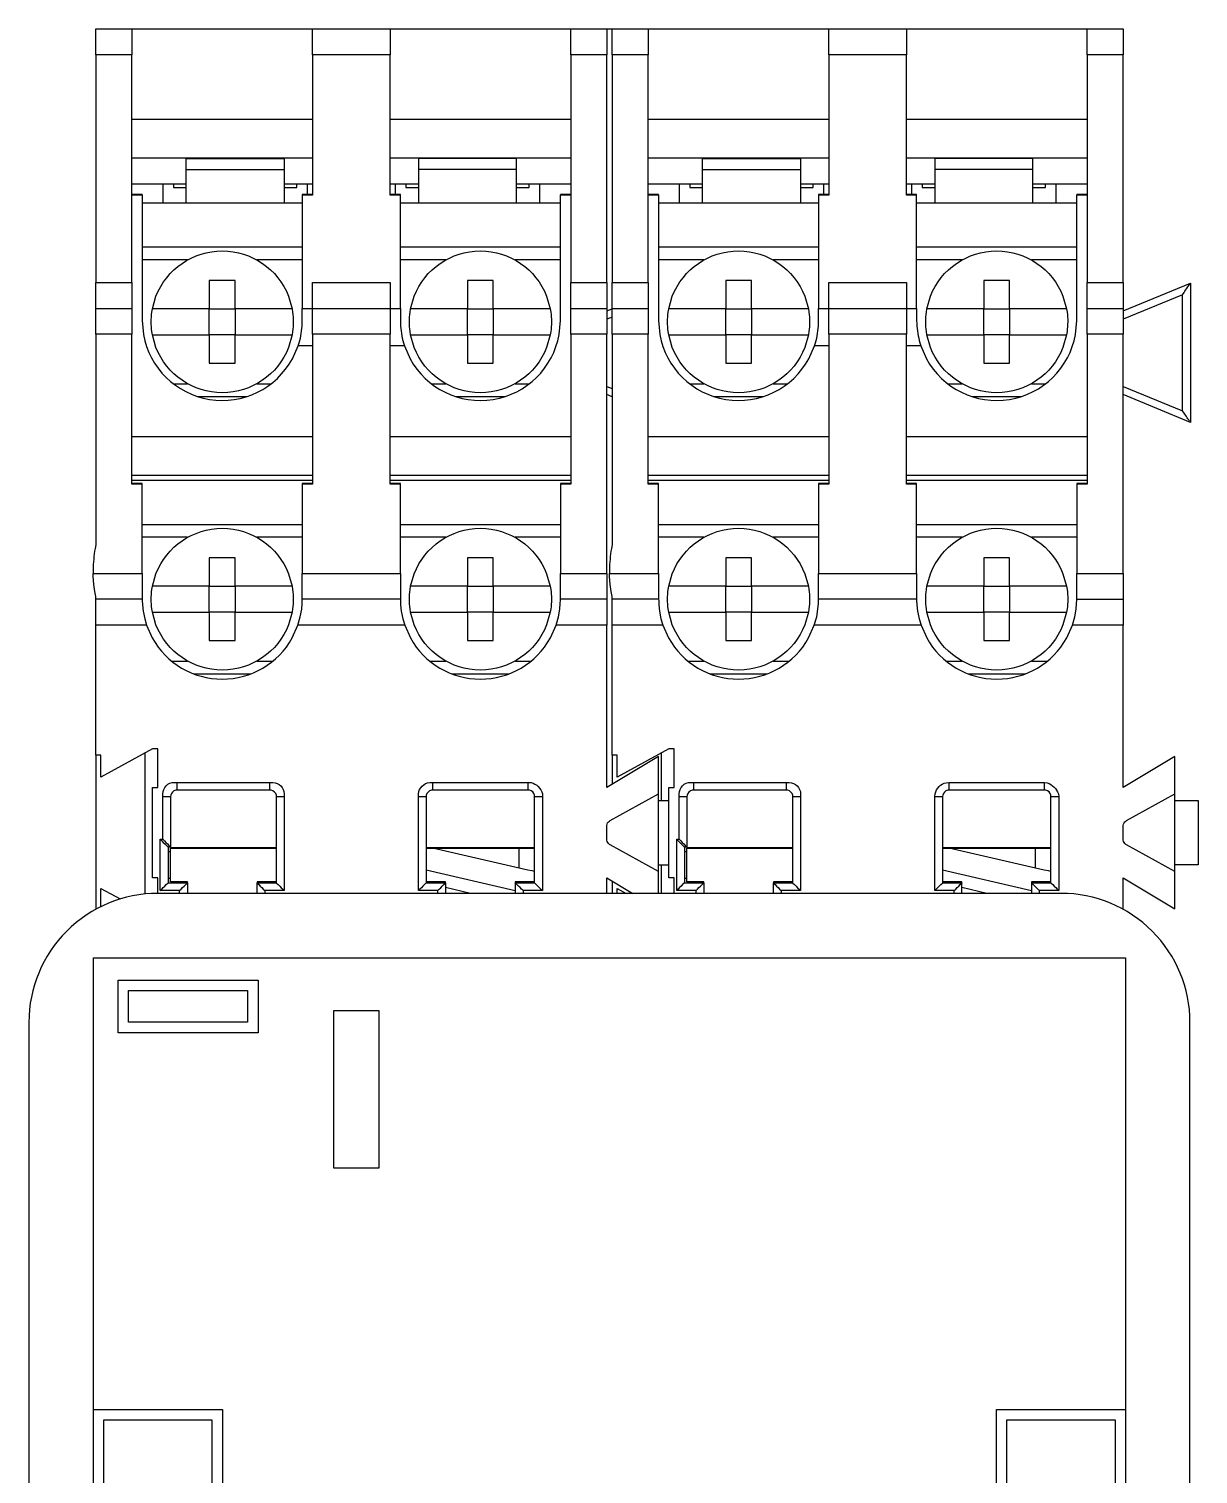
# Model space of a CAD drawing. Header units: millimetres. Extents: x -0.3 to 4.3, y -11.2 to 9.1.
# Drawn here: x -0.26 to 4.27, y -5.6 to 0 of the extents above; entities that cross this region are included whole.
import ezdxf

# ---------------------------------------------------------------- set-up
doc = ezdxf.new("R2010")
doc.units = ezdxf.units.MM

# ---------------------------------------------------------------- blocks, each defined once
blk = doc.blocks.new('RELÉ BF4')
blk.add_lwpolyline([(32.9187, 6.0407, 0.414214), (32.4187, 6.5407), (28.9187, 6.5407, 0.414214), (28.4187, 6.0407), (28.4187, 2.5407, 0.414214), (28.9187, 2.0407), (32.4187, 2.0407, 0.414214), (32.9187, 2.5407)], format="xyb", close=True)
for points in [[(28.6687, 6.2907), (32.6687, 6.2907), (32.6687, 2.2907), (28.6687, 2.2907)], [(28.7642, 6.2046), (29.3068, 6.2046), (29.3068, 6.0008), (28.7642, 6.0008)], [(28.8047, 6.1641), (29.2663, 6.1641), (29.2663, 6.0413), (28.8047, 6.0413)], [(29.6006, 6.0872), (29.7745, 6.0872), (29.7745, 5.4758), (29.6006, 5.4758)], [(29.1687, 4.0407), (28.6687, 4.0407), (28.6687, 4.5407), (29.1687, 4.5407)], [(32.6687, 4.0407), (32.1687, 4.0407), (32.1687, 4.5407), (32.6687, 4.5407)], [(29.1282, 4.0812), (28.7092, 4.0812), (28.7092, 4.5002), (29.1282, 4.5002)], [(32.6282, 4.0812), (32.2092, 4.0812), (32.2092, 4.5002), (32.6282, 4.5002)], [(29.3167, 2.2907), (28.6687, 2.2907), (28.6687, 2.9387), (29.3167, 2.9387)]]:
    blk.add_lwpolyline(points, close=True)

msp = doc.modelspace()

# ---------------------------------------------------------------- linework, layer by layer
for points in [[(0, -0.1001), (0, -0.0806), (0, -0.0019), (0, 0), (0.1402, 0), (0.1402, -0.0019), (0.1402, -0.0806), (0.1402, -0.1001)], [(0.1402, 0), (3.8422, 0)], [(0.8406, -0.1001), (0.8406, -0.0806), (0.8406, -0.0019), (0.8406, 0), (1.1408, 0), (1.1408, -0.0019), (1.1408, -0.0806), (1.1408, -0.1001)], [(1.8409, -0.1001), (1.8409, -0.0806), (1.8409, -0.0019), (1.8409, 0), (1.9814, 0), (1.9814, -0.0019), (1.9814, -0.0806), (1.9814, -0.1001)], [(2.0013, -0.1001), (2.0013, -0.0806), (2.0013, -0.0019), (2.0013, 0), (2.1411, 0), (2.1411, -0.0019), (2.1411, -0.0806), (2.1411, -0.1001)], [(2.8417, -0.1001), (2.8417, -0.0806), (2.8417, -0.0019), (2.8417, 0), (3.1421, 0), (3.1421, -0.0019), (3.1421, -0.0806), (3.1421, -0.1001)], [(3.8422, -0.1001), (3.8422, -0.0806), (3.8422, -0.0019), (3.8422, 0), (3.9822, 0), (3.9822, -0.0019), (3.9822, -0.0806), (3.9822, -0.1001)], [(0.1402, -0.983), (0.1402, -0.1001), (0, -0.1001), (0, -0.983)], [(1.9814, -0.983), (1.9814, -0.1001), (1.8409, -0.1001), (1.8409, -0.983)], [(2.1411, -0.983), (2.1411, -0.1001), (2.0013, -0.1001), (2.0013, -0.983)], [(3.9822, -0.983), (3.9822, -0.1001), (3.8422, -0.1001), (3.8422, -0.983)], [(0.1402, -0.35), (0.8406, -0.35)], [(1.1408, -0.35), (1.8409, -0.35)], [(2.1411, -0.35), (2.8417, -0.35)], [(3.1421, -0.35), (3.8422, -0.35)], [(0.1402, -0.5), (0.8406, -0.5)], [(0.3502, -0.5019), (0.3502, -0.5)], [(0.3502, -0.545), (0.3502, -0.5019), (0.7308, -0.5019), (0.7308, -0.545)], [(0.7308, -0.5019), (0.7308, -0.5)], [(1.1408, -0.5), (1.8409, -0.5)], [(1.251, -0.5019), (1.251, -0.5)], [(1.6312, -0.545), (1.6312, -0.5019), (1.251, -0.5019), (1.251, -0.545)], [(1.6312, -0.5019), (1.6312, -0.5)], [(2.1411, -0.5), (2.8417, -0.5)], [(2.3517, -0.5019), (2.3517, -0.5)], [(2.3517, -0.545), (2.3517, -0.5019), (2.7319, -0.5019), (2.7319, -0.545)], [(2.7319, -0.5019), (2.7319, -0.5)], [(3.1421, -0.5), (3.8422, -0.5)], [(3.2521, -0.5019), (3.2521, -0.5)], [(3.6323, -0.545), (3.6323, -0.5019), (3.2521, -0.5019), (3.2521, -0.545)], [(3.6323, -0.5019), (3.6323, -0.5)], [(0.3502, -0.6749), (0.3502, -0.545), (0.7308, -0.545), (0.7308, -0.6749)], [(1.6312, -0.6749), (1.6312, -0.545), (1.251, -0.545), (1.251, -0.6749)], [(2.3517, -0.6749), (2.3517, -0.545), (2.7319, -0.545), (2.7319, -0.6749)], [(3.6323, -0.6749), (3.6323, -0.545), (3.2521, -0.545), (3.2521, -0.6749)], [(0.1402, -0.6001), (0.3502, -0.6001)], [(0.2603, -0.6001), (0.2603, -0.6749)], [(0.3017, -0.6001), (0.3017, -0.6142), (0.3502, -0.6142)], [(0.7308, -0.6142), (0.7792, -0.6142), (0.7792, -0.6001)], [(0.7308, -0.6001), (0.8406, -0.6001)], [(0.8206, -0.6412), (0.8206, -0.6001)], [(1.1408, -0.6001), (1.251, -0.6001)], [(1.1607, -0.6001), (1.1607, -0.6412)], [(1.2019, -0.6001), (1.2019, -0.6142), (1.251, -0.6142)], [(1.6312, -0.6142), (1.6799, -0.6142), (1.6799, -0.6001)], [(1.6312, -0.6001), (1.8409, -0.6001)], [(1.721, -0.6749), (1.721, -0.6001)], [(2.1411, -0.6001), (2.3517, -0.6001)], [(2.2614, -0.6001), (2.2614, -0.6749)], [(2.3028, -0.6001), (2.3028, -0.6142), (2.3517, -0.6142)], [(2.7319, -0.6142), (2.7805, -0.6142), (2.7805, -0.6001)], [(2.7319, -0.6001), (2.8417, -0.6001)], [(2.8219, -0.6412), (2.8219, -0.6001)], [(3.1421, -0.6001), (3.2521, -0.6001)], [(3.162, -0.6001), (3.162, -0.6412)], [(3.2034, -0.6001), (3.2034, -0.6142), (3.2521, -0.6142)], [(3.6323, -0.6142), (3.6812, -0.6142), (3.6812, -0.6001)], [(3.6323, -0.6001), (3.8422, -0.6001)], [(3.7221, -0.6749), (3.7221, -0.6001)], [(0.1803, -0.6436), (0.1803, -0.6418), (0.1402, -0.6406)], [(0.8406, -0.6406), (0.8005, -0.6418), (0.8005, -0.6448)], [(1.1809, -0.6448), (1.1809, -0.6418), (1.1408, -0.6406)], [(1.8409, -0.6406), (1.8012, -0.6418), (1.8012, -0.6436)], [(2.1814, -0.6436), (2.1814, -0.6418), (2.1411, -0.6406)], [(2.8417, -0.6406), (2.8018, -0.6418), (2.8018, -0.6448)], [(3.1818, -0.6448), (3.1818, -0.6418), (3.1421, -0.6406)], [(3.8422, -0.6406), (3.8027, -0.6418), (3.8027, -0.6436)], [(0.8005, -0.6749), (0.1803, -0.6749)], [(1.8012, -0.6749), (1.1809, -0.6749)], [(2.8018, -0.6749), (2.1814, -0.6749)], [(3.8027, -0.6749), (3.1818, -0.6749)], [(0.1803, -0.845), (0.8005, -0.845)], [(0.356, -0.8952), (0.1803, -0.8952)], [(0.8005, -0.8952), (0.6249, -0.8952)], [(1.1809, -0.845), (1.8012, -0.845)], [(1.3567, -0.8952), (1.1809, -0.8952)], [(1.8012, -0.8952), (1.6254, -0.8952)], [(2.1814, -0.845), (2.8018, -0.845)], [(2.3573, -0.8952), (2.1814, -0.8952)], [(2.8018, -0.8952), (2.6259, -0.8952)], [(3.1818, -0.845), (3.8027, -0.845)], [(3.3578, -0.8952), (3.1818, -0.8952)], [(3.8027, -0.8952), (3.6265, -0.8952)], [(0, -1.0829), (0, -1.0812), (0, -1.0025), (0, -0.983), (0.1402, -0.983), (0.1402, -1.0025), (0.1402, -1.0812), (0.1402, -1.0829)], [(1.8409, -1.0829), (1.8409, -1.0812), (1.8409, -1.0025), (1.8409, -0.983), (1.9814, -0.983), (1.9814, -1.0025), (1.9814, -1.0812), (1.9814, -1.0829)], [(2.0013, -1.0829), (2.0013, -1.0812), (2.0013, -1.0025), (2.0013, -0.983), (2.1411, -0.983), (2.1411, -1.0025), (2.1411, -1.0812), (2.1411, -1.0829)], [(3.8422, -1.0829), (3.8422, -1.0812), (3.8422, -1.0025), (3.8422, -0.983), (3.9822, -0.983), (3.9822, -1.0025), (3.9822, -1.0812), (3.9822, -1.0829)], [(3.9822, -1.093), (4.2426, -0.9849)], [(4.2125, -1.0302), (3.9822, -1.1253)], [(0, -1.183), (0, -1.1635), (0, -1.085), (0, -1.0829), (0.1402, -1.0829), (0.1402, -1.085), (0.1402, -1.1635), (0.1402, -1.183)], [(0.2176, -1.0975), (0.2198, -1.085)], [(0.7614, -1.085), (0.7627, -1.0975)], [(0.8406, -1.183), (0.8406, -1.1635), (0.8406, -1.085), (0.8406, -1.0829), (1.1408, -1.0829), (1.1408, -1.085), (1.1408, -1.1635), (1.1408, -1.183)], [(1.2184, -1.0975), (1.2203, -1.085)], [(1.7614, -1.085), (1.7635, -1.0975)], [(1.8409, -1.183), (1.8409, -1.1635), (1.8409, -1.085), (1.8409, -1.0829), (1.9814, -1.0829), (1.9814, -1.085), (1.9814, -1.1635), (1.9814, -1.183)], [(1.9814, -1.093), (2.0013, -1.0844)], [(2.0013, -1.117), (1.9814, -1.1253)], [(2.0013, -1.183), (2.0013, -1.1635), (2.0013, -1.085), (2.0013, -1.0829), (2.1411, -1.0829), (2.1411, -1.085), (2.1411, -1.1635), (2.1411, -1.183)], [(2.2187, -1.0975), (2.2209, -1.085)], [(2.7621, -1.085), (2.764, -1.0975)], [(2.8417, -1.183), (2.8417, -1.1635), (2.8417, -1.085), (2.8417, -1.0829), (3.1421, -1.0829), (3.1421, -1.085), (3.1421, -1.1635), (3.1421, -1.183)], [(3.1818, -1.0829), (3.1818, -1.1298)], [(3.2195, -1.0975), (3.2216, -1.085)], [(3.7627, -1.085), (3.7646, -1.0975)], [(3.8422, -1.183), (3.8422, -1.1635), (3.8422, -1.085), (3.8422, -1.0829), (3.9822, -1.0829), (3.9822, -1.085), (3.9822, -1.1635), (3.9822, -1.183)], [(0.2198, -1.1849), (0.2176, -1.1729)], [(0.7627, -1.1729), (0.7614, -1.1849)], [(1.2203, -1.1849), (1.2184, -1.1729)], [(1.7635, -1.1729), (1.7614, -1.1849)], [(2.2209, -1.1849), (2.2187, -1.1729)], [(2.764, -1.1729), (2.7621, -1.1849)], [(3.1818, -1.1298), (3.1822, -1.1427)], [(3.2216, -1.1849), (3.2195, -1.1729)], [(3.7646, -1.1729), (3.7627, -1.1849)], [(1.8409, -1.183), (1.8409, -1.7639)], [(1.9814, -1.183), (1.8409, -1.183)], [(1.9814, -2.11), (1.9814, -1.183)], [(2.0013, -1.183), (2.0013, -1.9999)], [(2.1411, -1.183), (2.0013, -1.183)], [(2.1411, -1.7639), (2.1411, -1.183)], [(3.1981, -1.228), (3.1421, -1.228)], [(3.1944, -1.216), (3.1981, -1.228)], [(0.3002, -1.375), (0.356, -1.375)], [(0.6249, -1.375), (0.6802, -1.375)], [(1.301, -1.375), (1.3567, -1.375)], [(1.6254, -1.375), (1.6809, -1.375)], [(1.9814, -1.3851), (2.0013, -1.3932)], [(2.3013, -1.375), (2.3573, -1.375)], [(2.6259, -1.375), (2.6819, -1.375)], [(3.3025, -1.375), (3.3578, -1.375)], [(3.6265, -1.375), (3.682, -1.375)], [(3.9822, -1.3851), (4.2125, -1.4802)], [(0.5856, -1.4253), (0.395, -1.4253)], [(1.5862, -1.4253), (1.396, -1.4253)], [(2.0013, -1.4256), (1.9814, -1.4172)], [(2.5869, -1.4253), (2.3959, -1.4253)], [(3.5872, -1.4253), (3.397, -1.4253)], [(4.2426, -1.525), (3.9822, -1.4172)], [(0.1402, -1.5801), (0.8406, -1.5801)], [(1.1408, -1.5801), (1.8409, -1.5801)], [(2.1411, -1.5801), (2.8417, -1.5801)], [(3.1421, -1.5801), (3.8422, -1.5801)], [(0.1402, -1.7299), (0.8406, -1.7299)], [(1.1408, -1.7299), (1.8409, -1.7299)], [(2.1411, -1.7299), (2.8417, -1.7299)], [(3.1421, -1.7299), (3.8422, -1.7299)], [(0.8406, -1.7502), (0.1402, -1.7502)], [(0.1803, -1.7639), (0.1803, -1.762), (0.1402, -1.7609)], [(0.8406, -1.7609), (0.8005, -1.762), (0.8005, -1.7639)], [(1.8409, -1.7502), (1.1408, -1.7502)], [(1.1809, -1.7639), (1.1809, -1.762), (1.1408, -1.7609)], [(1.8409, -1.7609), (1.8012, -1.762), (1.8012, -1.7639)], [(1.8409, -1.7639), (1.8012, -1.7639)], [(1.8012, -1.7639), (1.8012, -2.11)], [(2.8417, -1.7502), (2.1411, -1.7502)], [(2.1814, -1.7639), (2.1814, -1.762), (2.1411, -1.7609)], [(2.1814, -1.7639), (2.1411, -1.7639)], [(2.1814, -2.11), (2.1814, -1.7639)], [(2.8417, -1.7609), (2.8018, -1.762), (2.8018, -1.7639)], [(3.8422, -1.7502), (3.1421, -1.7502)], [(3.1818, -1.7639), (3.1818, -1.762), (3.1421, -1.7609)], [(3.8422, -1.7609), (3.8027, -1.762), (3.8027, -1.7639)], [(0.1803, -1.92), (0.8005, -1.92)], [(1.1809, -1.92), (1.8012, -1.92)], [(2.1814, -1.92), (2.8018, -1.92)], [(3.1818, -1.92), (3.8027, -1.92)], [(0.356, -1.9701), (0.1803, -1.9701)], [(0.8005, -1.9701), (0.6249, -1.9701)], [(1.3567, -1.9701), (1.1809, -1.9701)], [(1.8012, -1.9701), (1.6254, -1.9701)], [(2.0013, -1.9999), (1.9987, -2.0138)], [(2.3573, -1.9701), (2.1814, -1.9701)], [(2.8018, -1.9701), (2.6259, -1.9701)], [(3.3578, -1.9701), (3.1818, -1.9701)], [(3.8027, -1.9701), (3.6265, -1.9701)], [(0.1803, -2.11), (0.1803, -2.1293), (0.1803, -2.2082), (0.1803, -2.2099), (0, -2.2099), (0, -2.2097), (0, -2.2024), (0, -2.1998), (-0.0032, -2.1803), (-0.0071, -2.1529), (-0.0094, -2.1201), (-0.0099, -2.11)], [(1.1809, -2.11), (1.1809, -2.1293), (1.1809, -2.2082), (1.1809, -2.2099), (0.8005, -2.2099), (0.8005, -2.2082), (0.8005, -2.1293), (0.8005, -2.11)], [(1.9914, -2.0961), (1.9914, -2.11)], [(3.1818, -2.11), (3.1818, -2.1293), (3.1818, -2.2082), (3.1818, -2.2099), (2.8018, -2.2099), (2.8018, -2.2082), (2.8018, -2.1293), (2.8018, -2.11)], [(3.8027, -2.2099), (3.8027, -2.2082), (3.8027, -2.1293), (3.8027, -2.11)], [(3.9822, -2.11), (3.9822, -2.1293), (3.9822, -2.2082), (3.9822, -2.2099)], [(0.2176, -2.1724), (0.2198, -2.1598)], [(0.7614, -2.1598), (0.7627, -2.1724)], [(1.2184, -2.1724), (1.2203, -2.1598)], [(1.7614, -2.1598), (1.7635, -2.1724)], [(2.2187, -2.1724), (2.2209, -2.1598)], [(2.7621, -2.1598), (2.764, -2.1724)], [(3.2195, -2.1724), (3.2216, -2.1598)], [(3.7627, -2.1598), (3.7646, -2.1724)], [(0.1803, -2.2099), (0.1803, -2.2155), (0.1812, -2.232), (0.1838, -2.2566), (0.1898, -2.2862), (0.1966, -2.31), (0, -2.31), (0, -2.2903), (0, -2.2118), (0, -2.2099)], [(1.1809, -2.2099), (1.1809, -2.2155), (1.1817, -2.232), (1.1845, -2.2566), (1.1901, -2.2862), (1.1978, -2.31), (0.784, -2.31), (0.793, -2.2781), (0.7983, -2.2491), (0.8, -2.2271), (0.8005, -2.2133), (0.8005, -2.2099)], [(1.9814, -2.2099), (1.9814, -2.2118), (1.9814, -2.2903), (1.9814, -2.31), (1.7847, -2.31), (1.7937, -2.2781), (1.7987, -2.2491), (1.8006, -2.2271), (1.8012, -2.2133), (1.8012, -2.2099)], [(2.1814, -2.2099), (2.1819, -2.2155), (2.1821, -2.232), (2.1849, -2.2566), (2.1906, -2.2862), (2.1979, -2.31), (2.0013, -2.31), (2.0013, -2.2903), (2.0013, -2.2118), (2.0013, -2.2099)], [(3.1818, -2.2099), (3.1818, -2.2155), (3.1828, -2.232), (3.1856, -2.2566), (3.1916, -2.2862), (3.1987, -2.31), (2.7851, -2.31), (2.7943, -2.2781), (2.7994, -2.2491), (2.8013, -2.2271), (2.8018, -2.2133), (2.8018, -2.2099)], [(3.9822, -2.2099), (3.9822, -2.2118), (3.9822, -2.2903), (3.9822, -2.31), (3.7858, -2.31), (3.7946, -2.2781), (3.8, -2.2491), (3.8019, -2.2271), (3.8027, -2.2133), (3.8027, -2.2099)], [(3.8027, -2.2099), (3.9822, -2.2099)], [(0.2198, -2.2603), (0.2176, -2.2474)], [(0.7627, -2.2474), (0.7614, -2.2603)], [(1.2203, -2.2603), (1.2184, -2.2474)], [(1.7635, -2.2474), (1.7614, -2.2603)], [(2.2209, -2.2603), (2.2187, -2.2474)], [(2.764, -2.2474), (2.7621, -2.2603)], [(3.2216, -2.2603), (3.2195, -2.2474)], [(3.7646, -2.2474), (3.7627, -2.2603)], [(0.2402, -3.3499), (0.2402, -3.2898), (0.22, -3.2898), (0.22, -2.9398), (0.2402, -2.9398), (0.2402, -2.79), (0.22, -2.79), (0.0199, -2.8991), (0.0199, -2.8149), (0, -2.8149), (0, -2.31)], [(2.2415, -3.3499), (2.2415, -3.2898), (2.2213, -3.2898), (2.2213, -2.9398), (2.2415, -2.9398), (2.2415, -2.79), (2.2213, -2.79), (2.0215, -2.8991), (2.0215, -2.8149), (2.0013, -2.8149), (2.0013, -2.31)], [(0.2942, -2.4502), (0.356, -2.4502)], [(0.6249, -2.4502), (0.6868, -2.4502)], [(1.2947, -2.4502), (1.3567, -2.4502)], [(1.6254, -2.4502), (1.6872, -2.4502)], [(2.2953, -2.4502), (2.3573, -2.4502)], [(2.6259, -2.4502), (2.6879, -2.4502)], [(3.2958, -2.4502), (3.3578, -2.4502)], [(3.6265, -2.4502), (3.6887, -2.4502)], [(0.6, -2.4999), (0.3808, -2.4999)], [(1.6005, -2.4999), (1.3814, -2.4999)], [(2.6013, -2.4999), (2.3819, -2.4999)], [(3.6018, -2.4999), (3.3827, -2.4999)], [(0, -2.8149), (0, -3.4119)], [(0.19, -2.8063), (0.19, -3.3525)], [(2.0013, -2.8149), (2.0013, -2.9281)], [(2.1915, -2.8063), (2.1915, -2.99)], [(0.6755, -2.9501), (0.315, -2.9501)], [(1.676, -2.9501), (1.3057, -2.9501)], [(2.1814, -3.2652), (2.1814, -2.9647)], [(2.6768, -2.9501), (2.3165, -2.9501)], [(3.6777, -2.9501), (3.3068, -2.9501)], [(4.1827, -3.2652), (4.1827, -2.9647)], [(0.2603, -2.975), (0.2661, -2.975), (0.2897, -2.975), (0.2901, -2.975), (0.2901, -3.1704), (0.2805, -3.1704)], [(0.7012, -3.3102), (0.7006, -3.3095), (0.7006, -3.3095), (0.7006, -2.975), (0.7012, -2.975), (0.725, -2.975), (0.7308, -2.975)], [(1.7017, -3.3102), (1.7011, -3.3095), (1.7011, -3.3095), (1.7011, -2.975), (1.7017, -2.975), (1.7253, -2.975), (1.7313, -2.975)], [(2.1814, -2.99), (2.2213, -2.99)], [(2.2617, -2.975), (2.2672, -2.975), (2.291, -2.975), (2.2916, -2.975), (2.2916, -3.1704), (2.2916, -3.1726), (2.7016, -3.1726)], [(2.7021, -3.3102), (2.7019, -3.3095), (2.7016, -3.3095), (2.7016, -2.975), (2.7021, -2.975), (2.7259, -2.975), (2.7319, -2.975)], [(3.2521, -2.975), (3.2579, -2.975), (3.2815, -2.975), (3.2821, -2.975), (3.2821, -3.3095), (3.2813, -3.3102)], [(3.703, -3.3102), (3.7024, -3.3095), (3.7024, -3.3095), (3.7024, -2.975), (3.7028, -2.975), (3.7264, -2.975), (3.7322, -2.975)], [(4.1827, -2.99), (4.2726, -2.99), (4.2726, -3.2397), (4.1827, -3.2397)], [(0.2502, -3.1404), (0.256, -3.1466)], [(0.2603, -3.1404), (0.2661, -3.1466)], [(0.2796, -3.1698), (0.2805, -3.1704), (0.2805, -3.1704), (0.2805, -3.3095)], [(0.2805, -3.1876), (0.2901, -3.1876), (0.2901, -3.1749), (0.7006, -3.1749)], [(0.2897, -3.1698), (0.2901, -3.1704), (0.2901, -3.1726), (0.7006, -3.1726)], [(0.2901, -3.2928), (0.2901, -3.1876)], [(1.2808, -3.1726), (1.7011, -3.1726)], [(1.2808, -3.1749), (1.7011, -3.1749)], [(1.7011, -3.2658), (1.6912, -3.2632), (1.6754, -3.26), (1.6584, -3.2559), (1.6411, -3.2521), (1.3053, -3.1749)], [(1.6411, -3.2521), (1.6411, -3.1749)], [(2.2513, -3.1404), (2.2575, -3.1466)], [(2.2614, -3.1404), (2.2672, -3.1466)], [(2.291, -3.1698), (2.2916, -3.1704), (2.2816, -3.1704)], [(2.2816, -3.1876), (2.2916, -3.1876), (2.2916, -3.1749), (2.7016, -3.1749)], [(2.2916, -3.2928), (2.2916, -3.1876)], [(3.2821, -3.1726), (3.7024, -3.1726)], [(3.2821, -3.1749), (3.7024, -3.1749)], [(3.7024, -3.2658), (3.6925, -3.2632), (3.6765, -3.26), (3.6597, -3.2559), (3.6424, -3.2521), (3.3066, -3.1749)], [(3.6424, -3.2521), (3.6424, -3.1749)], [(2.1814, -3.2397), (2.2213, -3.2397)], [(2.1915, -3.2397), (2.1915, -3.3499)], [(1.2808, -3.2592), (1.6263, -3.3384)], [(1.9814, -3.3499), (1.9814, -3.2898), (2.0814, -3.3499)], [(2.0013, -3.3018), (2.0013, -3.3499)], [(2.2816, -3.3095), (2.3568, -3.3095), (2.3568, -3.305), (2.2916, -3.305), (2.2916, -3.2928), (2.2816, -3.2928)], [(3.2821, -3.2592), (3.6271, -3.3384)], [(0.0199, -3.4015), (0.0199, -3.3307), (0.095, -3.3717)], [(0.7006, -3.305), (0.6257, -3.305), (0.6257, -3.3095), (0.7006, -3.3095)], [(0.6257, -3.3499), (0.6257, -3.3095), (0.6259, -3.3102)], [(0.6495, -3.3337), (0.6557, -3.3393)], [(0.725, -3.3337), (0.7308, -3.3393)], [(1.2808, -3.3095), (1.3561, -3.3095), (1.3561, -3.305), (1.2808, -3.305)], [(1.3258, -3.3393), (1.3316, -3.3337)], [(1.3552, -3.3102), (1.3561, -3.3095), (1.3561, -3.3095), (1.3561, -3.3499)], [(1.4525, -3.3499), (1.3561, -3.3277)], [(1.7011, -3.305), (1.6263, -3.305), (1.6263, -3.3095), (1.7011, -3.3095)], [(1.7255, -3.3337), (1.7313, -3.3393)], [(2.0215, -3.3499), (2.0215, -3.3307), (2.0565, -3.3499)], [(2.7016, -3.305), (2.6268, -3.305), (2.6268, -3.3095), (2.7019, -3.3095)], [(2.6268, -3.3499), (2.6268, -3.3095), (2.6272, -3.3102)], [(2.6506, -3.3337), (2.6568, -3.3393)], [(2.7259, -3.3337), (2.7319, -3.3393)], [(3.2521, -3.3393), (3.2579, -3.3337)], [(3.2821, -3.3095), (3.3572, -3.3095), (3.3572, -3.305), (3.2821, -3.305)], [(3.3274, -3.3393), (3.3331, -3.3337)], [(3.3572, -3.3499), (3.3572, -3.3095), (3.3572, -3.3095), (3.3563, -3.3102)], [(3.4537, -3.3499), (3.3572, -3.3277)], [(3.7024, -3.305), (3.6271, -3.305), (3.6271, -3.3095), (3.7024, -3.3095)], [(3.6278, -3.3102), (3.6271, -3.3095), (3.6271, -3.3499)], [(3.6572, -3.3393), (3.6518, -3.3337)], [(3.7264, -3.3337), (3.7322, -3.3393)]]:
    msp.add_lwpolyline(points)
for points in [[(0.8406, -0.983), (1.1408, -0.983), (1.1408, -1.0025), (1.1408, -1.0812), (1.1408, -1.0829), (1.1809, -1.0829), (1.1809, -0.6448), (1.1408, -0.6448), (1.1408, -0.1001), (0.8406, -0.1001), (0.8406, -0.6448), (0.8005, -0.6448), (0.8005, -1.0829), (0.8406, -1.0829), (0.8406, -1.0812), (0.8406, -1.0025)], [(2.8417, -0.983), (3.1421, -0.983), (3.1421, -1.0025), (3.1421, -1.0812), (3.1421, -1.0829), (3.1818, -1.0829), (3.1818, -0.6448), (3.1421, -0.6448), (3.1421, -0.1001), (2.8417, -0.1001), (2.8417, -0.6448), (2.8018, -0.6448), (2.8018, -1.0829), (2.8417, -1.0829), (2.8417, -1.0812), (2.8417, -1.0025)], [(0.5404, -1.1849), (0.4404, -1.1849), (0.4404, -1.085), (0.5404, -1.085)], [(1.5411, -1.1849), (1.4412, -1.1849), (1.4412, -1.085), (1.5411, -1.085)], [(2.5417, -1.1849), (2.4417, -1.1849), (2.4417, -1.085), (2.5417, -1.085)], [(3.542, -1.1849), (3.4423, -1.1849), (3.4423, -1.085), (3.542, -1.085)], [(1.1809, -1.7639), (1.1408, -1.7639), (1.1408, -1.183), (0.8406, -1.183), (0.8406, -1.7639), (0.8005, -1.7639), (0.8005, -2.11), (1.1809, -2.11)], [(3.1818, -1.7639), (3.1421, -1.7639), (3.1421, -1.183), (2.8417, -1.183), (2.8417, -1.7639), (2.8018, -1.7639), (2.8018, -2.11), (3.1818, -2.11)], [(3.8027, -2.11), (3.9822, -2.11), (3.9822, -1.183), (3.8422, -1.183), (3.8422, -1.7639), (3.8027, -1.7639)], [(1.8012, -2.11), (1.9814, -2.11), (1.9814, -2.1293), (1.9814, -2.2082), (1.9814, -2.2099), (1.8012, -2.2099), (1.8012, -2.2082), (1.8012, -2.1293)], [(1.9914, -2.11), (2.1814, -2.11), (2.1814, -2.1293), (2.1814, -2.2082), (2.1814, -2.2099), (2.0013, -2.2099), (2.0013, -2.2097), (2.0013, -2.2024), (2.0013, -2.1998), (1.9979, -2.1803), (1.9942, -2.1529), (1.9919, -2.1201)], [(0.5404, -2.2603), (0.4404, -2.2603), (0.4404, -2.1598), (0.5404, -2.1598)], [(1.5411, -2.2603), (1.4412, -2.2603), (1.4412, -2.1598), (1.5411, -2.1598)], [(2.5417, -2.2603), (2.4417, -2.2603), (2.4417, -2.1598), (2.5417, -2.1598)], [(3.542, -2.2603), (3.4423, -2.2603), (3.4423, -2.1598), (3.542, -2.1598)]]:
    msp.add_lwpolyline(points, close=True)
for points in [[(0.1402, -0.6436), (0.1803, -0.6436), (0.1803, -1.1298), (0.1851, -1.1842, 0.708423), (0.7627, -1.2779), (0.785, -1.228)], [(1.1967, -1.228), (1.2184, -1.2779, 0.708478), (1.7963, -1.1842), (1.8012, -1.1298), (1.8012, -0.6436), (1.8409, -0.6436)], [(2.1411, -0.6436), (2.1814, -0.6436), (2.1814, -1.1298), (2.1861, -1.1842, 0.708522), (2.764, -1.2779), (2.7859, -1.228)], [(3.1981, -1.228), (3.2195, -1.2779, 0.708297), (3.7974, -1.1842), (3.8027, -1.1298), (3.8027, -0.6436), (3.8422, -0.6436)], [(4.2419, -0.9858), (4.2426, -0.9849), (4.2426, -1.525), (4.2419, -1.5244, 0.004169), (4.2185, -1.489), (4.2125, -1.4802), (4.2125, -1.0302), (4.2185, -1.0212)], [(0.8406, -1.228), (0.785, -1.228), (0.7885, -1.216, 0.063734), (0.8003, -1.1427), (0.8005, -1.1298), (0.8005, -1.0829)], [(1.1809, -1.0829), (1.1809, -1.1298), (1.1813, -1.1427, 0.067709), (1.1931, -1.216), (1.1967, -1.228), (1.1408, -1.228)], [(2.8417, -1.228), (2.7859, -1.228), (2.7896, -1.216, 0.061276), (2.8016, -1.1427), (2.8018, -1.1298), (2.8018, -1.0829)], [(0.1966, -2.31), (0.2192, -2.3601, 0.588382), (0.7617, -2.3601), (0.784, -2.31)], [(1.1978, -2.31), (1.2195, -2.3601, 0.588225), (1.7624, -2.3601), (1.7847, -2.31)], [(2.1814, -3.3499), (2.1814, -3.2652), (1.9942, -3.1619), (1.9914, -3.1601, -0.178856), (1.9816, -3.1436), (1.9814, -3.1402), (1.9814, -3.0896), (1.9816, -3.0864, -0.274011), (1.9914, -3.0697), (1.9942, -3.068), (2.1814, -2.9647), (2.1814, -2.8198), (1.9814, -2.9398), (1.9814, -2.31)], [(2.1979, -2.31), (2.2202, -2.3601, 0.588382), (2.7628, -2.3601), (2.7851, -2.31)], [(3.1987, -2.31), (3.2208, -2.3601, 0.588456), (3.7635, -2.3601), (3.7858, -2.31)], [(3.9822, -3.4119), (3.9822, -3.2898), (4.1827, -3.41), (4.1827, -3.2652), (3.9951, -3.1619), (3.9925, -3.1601, -0.201545), (3.9827, -3.1436), (3.9822, -3.1402), (3.9822, -3.0896), (3.9827, -3.0864, -0.220629), (3.9925, -3.0697), (3.9951, -3.068), (4.1827, -2.9647), (4.1827, -2.8198), (3.9822, -2.9398), (3.9822, -2.31)], [(0.3253, -3.3499), (0.3253, -3.3393), (0.2502, -3.3393), (0.2502, -3.1404), (0.2603, -3.1404), (0.2603, -2.975), (0.2603, -2.9641, -0.425578), (0.3045, -2.9201), (0.315, -2.9201), (0.6755, -2.9201), (0.6864, -2.9201, -0.389688), (0.7308, -2.9641), (0.7308, -2.975), (0.7308, -3.3393), (0.6557, -3.3393), (0.6557, -3.3499)], [(0.315, -2.9201), (0.315, -2.9257), (0.315, -2.9495), (0.315, -2.9501), (0.3103, -2.9503, 0.296723), (0.2908, -2.9699), (0.2901, -2.975)], [(0.7006, -2.975), (0.7003, -2.9699, 0.283981), (0.6802, -2.9503), (0.6755, -2.9501), (0.6755, -2.9495), (0.6755, -2.9257), (0.6755, -2.9201)], [(1.3258, -3.3499), (1.3258, -3.3393), (1.251, -3.3393), (1.251, -2.975), (1.251, -2.9641, -0.355904), (1.295, -2.9201), (1.3057, -2.9201), (1.676, -2.9201), (1.6872, -2.9201, -0.268419), (1.7313, -2.9641), (1.7313, -2.975), (1.7313, -3.3393), (1.6561, -3.3393), (1.6561, -3.3499)], [(1.3057, -2.9201), (1.3057, -2.9257), (1.3057, -2.9495), (1.3057, -2.9501), (1.301, -2.9503, 0.296658), (1.2814, -2.9699), (1.2808, -2.975)], [(1.7011, -2.975), (1.7009, -2.9699, 0.301659), (1.6809, -2.9503), (1.676, -2.9501), (1.676, -2.9495), (1.676, -2.9257), (1.676, -2.9201)], [(2.3267, -3.3499), (2.3267, -3.3393), (2.2517, -3.3393), (2.2517, -3.1404), (2.2617, -3.1404), (2.2617, -2.975), (2.2617, -2.9641, -0.425578), (2.3059, -2.9201), (2.3164, -2.9201), (2.6769, -2.9201), (2.6878, -2.9201, -0.389688), (2.7322, -2.9641), (2.7322, -2.975), (2.7322, -3.3393), (2.6571, -3.3393), (2.6571, -3.3499)], [(2.3165, -2.9201), (2.3165, -2.9257), (2.3165, -2.9495), (2.3165, -2.9501), (2.3116, -2.9503, 0.290942), (2.2919, -2.9699), (2.2916, -2.975)], [(2.7016, -2.975), (2.7014, -2.9699, 0.284251), (2.6819, -2.9503), (2.6768, -2.9501), (2.6768, -2.9495), (2.6768, -2.9257), (2.6768, -2.9201)], [(3.3274, -3.3499), (3.3274, -3.3393), (3.2521, -3.3393), (3.2521, -2.975), (3.2532, -2.9641, -0.285596), (3.296, -2.921), (3.3068, -2.9201), (3.6777, -2.9201), (3.6882, -2.921, -0.204453), (3.7313, -2.9641), (3.7322, -2.975), (3.7322, -3.3393), (3.6572, -3.3393), (3.6572, -3.3499)], [(3.3068, -2.9201), (3.3068, -2.9257), (3.3068, -2.9495), (3.3068, -2.9501), (3.3021, -2.9503, 0.298315), (3.2827, -2.9699), (3.2821, -2.975)], [(3.7024, -2.975), (3.7018, -2.9699, 0.307399), (3.682, -2.9503), (3.6777, -2.9501), (3.6777, -2.9495), (3.6777, -2.9257), (3.6777, -2.9201)], [(1.251, -2.975), (1.2568, -2.975), (1.2804, -2.975), (1.2808, -2.975), (1.2808, -3.3095), (1.2799, -3.3102, -0.010151), (1.2564, -3.3337), (1.251, -3.3393)], [(2.2809, -3.1698), (2.2816, -3.1704), (2.2816, -3.1704), (2.2816, -3.3095), (2.2809, -3.3102, 0.017013), (2.2575, -3.3337), (2.2513, -3.3393)], [(0.2502, -3.3393), (0.256, -3.3337, -0.000156), (0.2796, -3.3102), (0.2805, -3.3095), (0.3555, -3.3095), (0.3555, -3.305), (0.2901, -3.305), (0.2901, -3.2928), (0.2805, -3.2928)], [(0.3253, -3.3393), (0.3311, -3.3337, -0.006875), (0.3547, -3.3102), (0.3555, -3.3095), (0.3555, -3.3095), (0.3555, -3.3499)], [(1.6561, -3.3393), (1.6503, -3.3337, 0.010359), (1.6267, -3.3102), (1.6263, -3.3095), (1.6263, -3.3499)], [(2.3266, -3.3393), (2.3324, -3.3337, -0.010289), (2.3558, -3.3102), (2.3568, -3.3095), (2.3568, -3.3095), (2.3568, -3.3499)]]:
    msp.add_lwpolyline(points, format="xyb")
for points in [[(0.7614, -1.085), (0.5404, -1.085), (0.5404, -0.9751), (0.4404, -0.9751), (0.4404, -1.085), (0.2198, -1.085), (0.2337, -1.0362, -0.684765), (0.7473, -1.0362)], [(1.7614, -1.085), (1.5411, -1.085), (1.5411, -0.9751), (1.4412, -0.9751), (1.4412, -1.085), (1.2203, -1.085), (1.2343, -1.0362, -0.684765), (1.7478, -1.0362)], [(2.7621, -1.085), (2.5417, -1.085), (2.5417, -0.9751), (2.4417, -0.9751), (2.4417, -1.085), (2.2209, -1.085), (2.2348, -1.0362, -0.685049), (2.7482, -1.0362)], [(3.7627, -1.085), (3.542, -1.085), (3.542, -0.9751), (3.4423, -0.9751), (3.4423, -1.085), (3.2216, -1.085), (3.2354, -1.0362, -0.685075), (3.7489, -1.0362)], [(0.1803, -1.7639), (0.1402, -1.7639), (0.1402, -1.183), (0, -1.183), (0, -1.9999), (-0.0024, -2.0138, 0.03911), (-0.0099, -2.0961), (-0.0099, -2.11), (0.1803, -2.11)], [(0.2198, -1.1849), (0.4404, -1.1849), (0.4404, -1.295), (0.5404, -1.295), (0.5404, -1.1849), (0.7614, -1.1849), (0.7473, -1.2342, -0.683809), (0.2337, -1.2342)], [(1.2203, -1.1849), (1.4412, -1.1849), (1.4412, -1.295), (1.5411, -1.295), (1.5411, -1.1849), (1.7614, -1.1849), (1.7478, -1.2342, -0.684115), (1.2343, -1.2342)], [(2.2209, -1.1849), (2.4417, -1.1849), (2.4417, -1.295), (2.5417, -1.295), (2.5417, -1.1849), (2.7621, -1.1849), (2.7482, -1.2342, -0.684398), (2.2348, -1.2342)], [(3.2216, -1.1849), (3.4423, -1.1849), (3.4423, -1.295), (3.542, -1.295), (3.542, -1.1849), (3.7627, -1.1849), (3.7489, -1.2342, -0.684119), (3.2354, -1.2342)], [(0.5404, -2.0501), (0.4404, -2.0501), (0.4404, -2.1598), (0.2198, -2.1598), (0.2337, -2.1113, -0.685377), (0.7473, -2.1113), (0.7614, -2.1598), (0.5404, -2.1598)], [(1.5411, -2.0501), (1.4412, -2.0501), (1.4412, -2.1598), (1.2203, -2.1598), (1.2343, -2.1113, -0.685377), (1.7478, -2.1113), (1.7614, -2.1598), (1.5411, -2.1598)], [(2.5417, -2.0501), (2.4417, -2.0501), (2.4417, -2.1598), (2.2209, -2.1598), (2.2348, -2.1113, -0.685661), (2.7482, -2.1113), (2.7621, -2.1598), (2.5417, -2.1598)], [(3.7627, -2.1598), (3.542, -2.1598), (3.542, -2.0501), (3.4423, -2.0501), (3.4423, -2.1598), (3.2216, -2.1598), (3.2354, -2.1113, -0.685687), (3.7489, -2.1113)], [(0.2198, -2.2603), (0.4404, -2.2603), (0.4404, -2.37), (0.5404, -2.37), (0.5404, -2.2603), (0.7614, -2.2603), (0.7473, -2.3089, -0.684191), (0.2337, -2.3089)], [(1.2203, -2.2603), (1.4412, -2.2603), (1.4412, -2.37), (1.5411, -2.37), (1.5411, -2.2603), (1.7614, -2.2603), (1.7478, -2.3089, -0.684191), (1.2343, -2.3089)], [(2.2209, -2.2603), (2.4417, -2.2603), (2.4417, -2.37), (2.5417, -2.37), (2.5417, -2.2603), (2.7621, -2.2603), (2.7482, -2.3089, -0.684781), (2.2348, -2.3089)], [(3.2216, -2.2603), (3.4423, -2.2603), (3.4423, -2.37), (3.542, -2.37), (3.542, -2.2603), (3.7627, -2.2603), (3.7489, -2.3089, -0.684502), (3.2354, -2.3089)]]:
    msp.add_lwpolyline(points, format="xyb", close=True)
for centre, radius, start, end in [((3.4763, -1.1313), 0.2943, 182.2178, 196.7201), ((2.4929, -2.0991), 0.5015, 170.2103, 179.659)]:
    msp.add_arc(centre, radius, start, end)
for points in [[(4.2185, -1.0212), (4.2256, -1.0092), (4.2348, -0.9976), (4.2419, -0.9858)], [(0.2176, -1.1729), (0.2146, -1.1474), (0.2144, -1.1227), (0.2176, -1.0975)], [(0.7627, -1.0975), (0.7668, -1.1238), (0.7668, -1.1463), (0.7627, -1.1729)], [(1.2184, -1.1729), (1.2152, -1.1463), (1.2152, -1.1238), (1.2184, -1.0975)], [(1.7635, -1.0975), (1.7671, -1.1191), (1.7671, -1.151), (1.7635, -1.1729)], [(2.2187, -1.1729), (2.2157, -1.1483), (2.2157, -1.1219), (2.2187, -1.0975)], [(2.764, -1.0975), (2.7679, -1.1227), (2.7679, -1.1474), (2.764, -1.1729)], [(3.2195, -1.1729), (3.2163, -1.1463), (3.2161, -1.1238), (3.2195, -1.0975)], [(3.7646, -1.0975), (3.7682, -1.1215), (3.768, -1.1487), (3.7646, -1.1729)], [(0.2176, -2.2474), (0.2146, -2.2226), (0.2146, -2.1977), (0.2176, -2.1724)], [(0.7627, -2.1724), (0.7668, -2.1977), (0.7668, -2.2223), (0.7627, -2.2474)], [(1.2184, -2.2474), (1.2152, -2.2213), (1.2152, -2.1988), (1.2184, -2.1724)], [(1.7635, -2.1724), (1.7671, -2.1936), (1.7671, -2.2262), (1.7635, -2.2474)], [(2.2187, -2.2474), (2.2157, -2.2234), (2.2157, -2.1966), (2.2187, -2.1724)], [(2.764, -2.1724), (2.7679, -2.1975), (2.7679, -2.2226), (2.764, -2.2474)], [(3.2195, -2.2474), (3.2163, -2.2213), (3.2163, -2.1988), (3.2195, -2.1724)], [(3.7646, -2.1724), (3.7682, -2.1962), (3.7682, -2.2238), (3.7646, -2.2474)], [(0.256, -3.1466), (0.264, -3.1542), (0.2721, -3.1621), (0.2796, -3.1698)], [(0.2661, -3.1466), (0.2738, -3.1539), (0.282, -3.1623), (0.2897, -3.1698)], [(2.2575, -3.1466), (2.2651, -3.1546), (2.2734, -3.1619), (2.2809, -3.1698)], [(2.2672, -3.1466), (2.2751, -3.1542), (2.2829, -3.1621), (2.291, -3.1698)], [(0.6259, -3.3102), (0.6339, -3.3177), (0.6424, -3.326), (0.6495, -3.3337)], [(0.7012, -3.3102), (0.7093, -3.3179), (0.7171, -3.326), (0.725, -3.3337)], [(1.3316, -3.3337), (1.3396, -3.3265), (1.3473, -3.3172), (1.3552, -3.3102)], [(1.7017, -3.3102), (1.7099, -3.3181), (1.7176, -3.326), (1.7255, -3.3337)], [(2.6272, -3.3102), (2.6352, -3.3181), (2.6431, -3.3252), (2.6506, -3.3337)], [(2.7021, -3.3102), (2.7102, -3.3174), (2.7184, -3.3262), (2.7259, -3.3337)], [(3.2579, -3.3337), (3.2656, -3.3258), (3.2733, -3.3181), (3.2813, -3.3102)], [(3.3331, -3.3337), (3.3406, -3.3258), (3.3486, -3.3179), (3.3563, -3.3102)], [(3.6518, -3.3337), (3.6436, -3.3262), (3.6357, -3.3179), (3.6278, -3.3102)], [(3.703, -3.3102), (3.711, -3.3181), (3.7187, -3.3258), (3.7264, -3.3337)]]:
    msp.add_open_spline(points, degree=3)

# ---------------------------------------------------------------- block references
msp.add_blockref('RELÉ BF4', (-28.6776, -9.8906))

doc.saveas('drawing.dxf')
